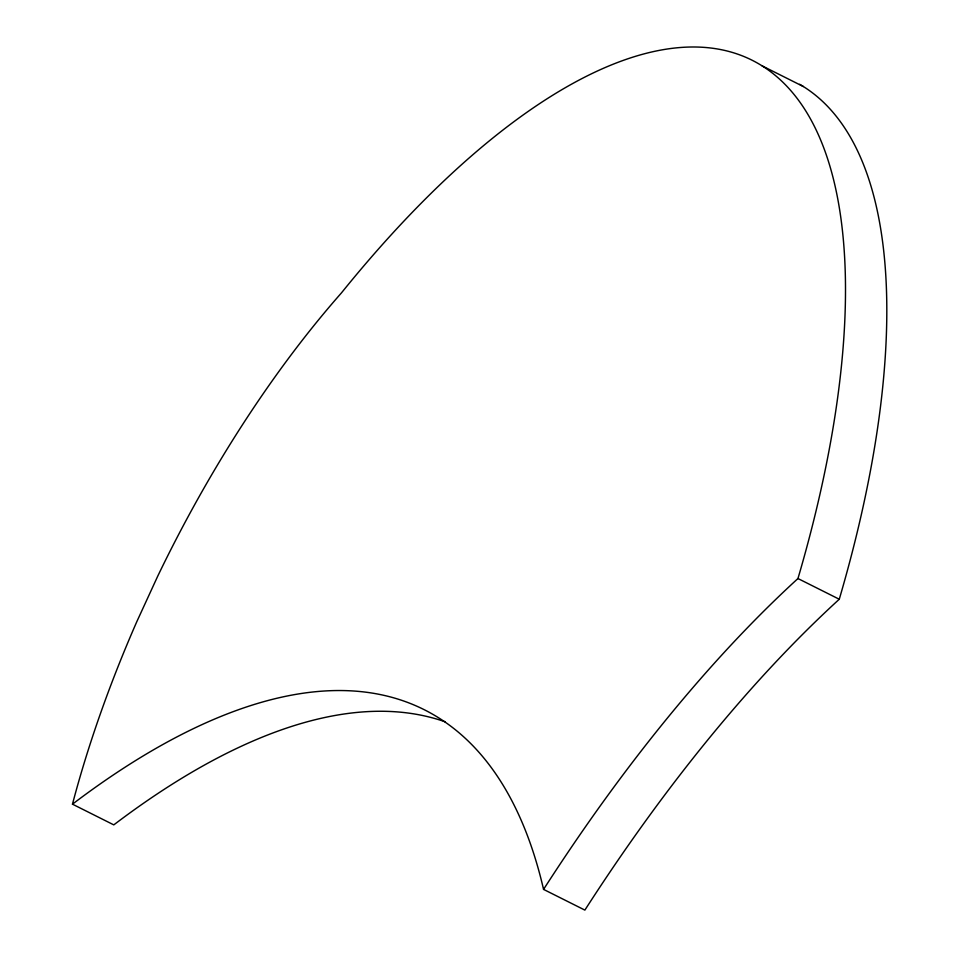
<?xml version="1.0" encoding="UTF-8"?>
<svg xmlns="http://www.w3.org/2000/svg" width="958" height="958" viewBox="0 0 958 958"><rect width="100%" height="100%" fill="white"/><g stroke="black" fill="none" stroke-linecap="round" stroke-linejoin="round"><path stroke-width="1.44" d="M445.003 721.745A1091.473 433.315 -63.4 0 0 113.786 824.874L72.473 804.169A565.424 224.471 -63.4 0 1 136.731 621.85L157.783 576.045A565.424 224.471 -63.4 0 1 341.443 292.897A755.778 300.046 -63.4 0 1 762.053 65.827L803.367 86.531M762.053 65.827A755.778 300.046 -63.4 0 1 797.954 578.536L839.268 599.241A905.597 359.513 -63.4 0 0 584.871 910.1L543.557 889.395A1091.473 433.315 -63.4 0 0 72.473 804.169M543.557 889.395A905.597 359.513 -63.4 0 1 797.954 578.536M799.631 84.292A755.778 300.046 -63.4 0 1 839.268 599.241"/></g></svg>
